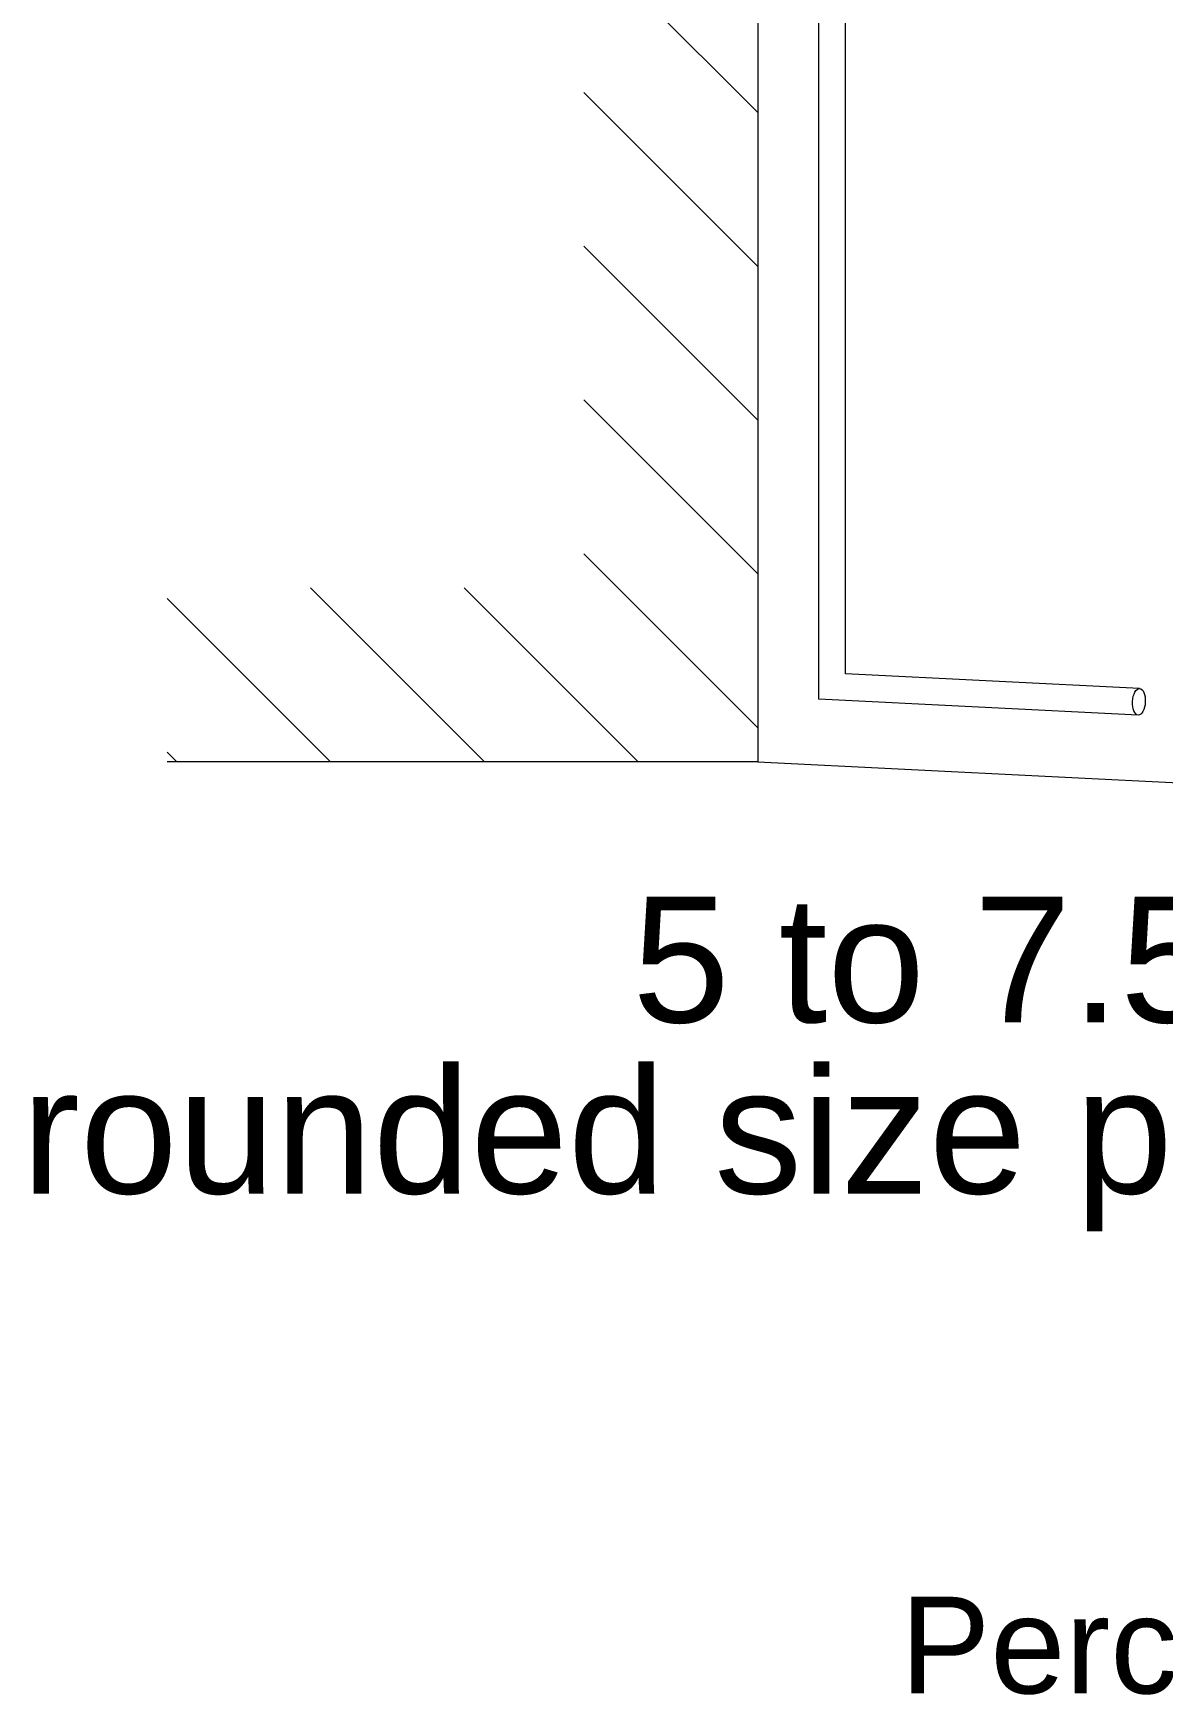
# Model space of a CAD drawing. Header units: metres. Extents: x 8742 to 14639, y -4028 to 1902.
# Drawn here: x 8805.13 to 8808.63, y 1835.4 to 1840.55 of the extents above; entities that cross this region are included whole.
import ezdxf

# ---------------------------------------------------------------- set-up
doc = ezdxf.new("R2010")
doc.units = ezdxf.units.M
for name, color, linetype, lineweight in [('Hatch', 8, 'Continuous', 13), ('others', 4, 'Continuous', 15), ('TEXT', 3, 'Continuous', 25)]:
    doc.layers.add(name, color=color, linetype=linetype, lineweight=lineweight)
doc.styles.get("Standard").update_dxf_attribs({"font": 'arial.ttf'})

# ---------------------------------------------------------------- blocks, each defined once
blk = doc.blocks.new('vcvc')
at = {"layer": 'Hatch', "ltscale": 7}
h = blk.add_hatch(dxfattribs=at)
h.set_pattern_fill('ANSI31', color=8, scale=4.697208, angle=90, style=0)
h.set_pattern_definition([(135, (-1564.96364, 2472.34003), (-0.41517844, -0.41517844), [])])
h.paths.add_polyline_path([(1581.3907, 549.491), (1580.4512, 549.491), (1580.4512, 543.7042), (1578.2017, 543.7042), (1578.2017, 542.7647), (1581.3907, 542.7647)])
at = {"layer": 'others', "ltscale": 7}
for p, q in [((1581.3907, 549.491), (1581.3907, 542.7647)), ((1581.3907, 542.7647), (1578.2017, 542.7647)), ((1581.3907, 542.7647), (1587.0526, 542.4816))]:
    blk.add_line(p, q, dxfattribs=at)
at = {"layer": 'others'}
for p, q in [((1581.7219, 543.1318), (1581.7219, 548.3788)), ((1581.7219, 543.1037), (1581.7219, 548.3788)), ((1581.8659, 543.2405), (1581.8659, 548.3788)), ((1583.4533, 543.1612), (1581.8659, 543.2405)), ((1583.4462, 543.0175), (1581.7219, 543.1037))]:
    blk.add_line(p, q, dxfattribs=at)
blk.add_ellipse((1583.4498, 543.0893), major_axis=(-0.0036, -0.0718), ratio=0.480299, dxfattribs=at)
at = {"layer": 'TEXT', "ltscale": 7}
for s, height, p in [('5 to 7.5 c.m.', 0.678486, (1580.7134, 541.3582)), ('rounded size pebbles', 0.678486, (1577.4151, 540.4343)), ('Perculation', 0.521912, (1582.161, 537.7352))]:
    blk.add_text(s, height=height, dxfattribs=at).set_placement(p)

msp = doc.modelspace()

# ---------------------------------------------------------------- block references
at = {"color": 10, "xscale": 0.5742312426191165, "yscale": 0.5742312426191165, "zscale": 0.5742312426191165}
msp.add_blockref('vcvc', (7899.2888, 1526.6223), dxfattribs=at)

doc.saveas('drawing.dxf')
